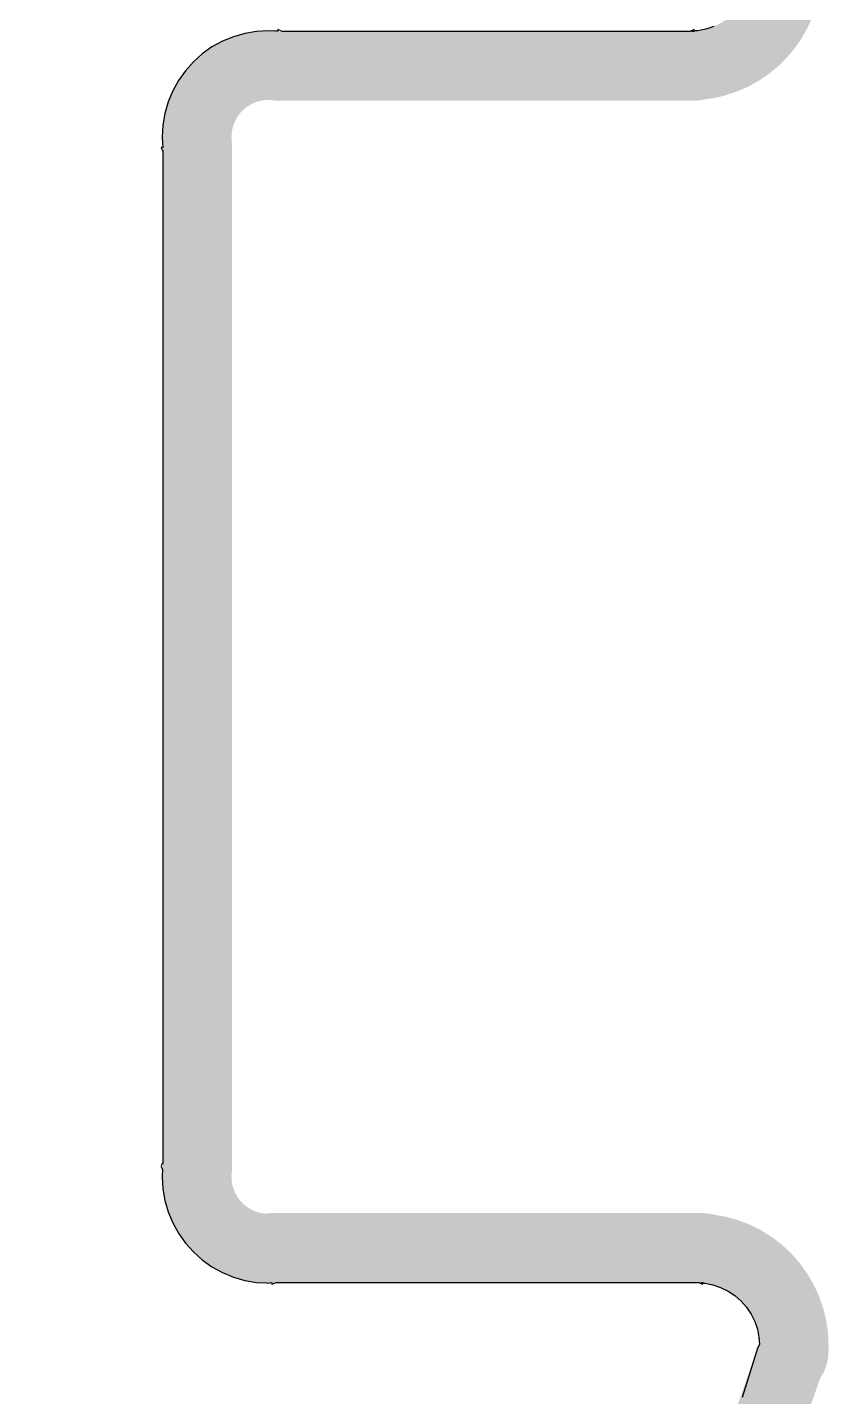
# Model space of a CAD drawing. Header units: millimetres. Extents: x 2.17 to 4.96, y 1.49 to 4.34.
# Drawn here: x 4.498 to 4.962, y 2.496 to 3.288 of the extents above; entities that cross this region are included whole.
import ezdxf

# ---------------------------------------------------------------- set-up
doc = ezdxf.new("R2010")
doc.units = ezdxf.units.MM
doc.header["$MEASUREMENT"] = 0
for name, color, linetype in [('InternalPlane1', 76, 'Continuous'), ('InternalPlane2', 16, 'Continuous'), ('Mechanical2', 216, 'Continuous')]:
    doc.layers.add(name, color=color, linetype=linetype)

msp = doc.modelspace()

# ---------------------------------------------------------------- linework, layer by layer
at = {"layer": 'InternalPlane1'}
for p, q in [((4.6176741, 3.2831247), (4.611297, 3.2804832)), ((4.6243068, 3.2850356), (4.6176741, 3.2831247)), ((4.6311118, 3.2861918), (4.6243068, 3.2850356)), ((4.6380034, 3.2865788), (4.6311118, 3.2861918)), ((4.641176, 3.2864007), (4.6380034, 3.2865788)), ((4.6414921, 3.2864318), (4.641176, 3.2864007)), ((4.6426463, 3.2863181), (4.6414921, 3.2864318)), ((4.6431772, 3.2862883), (4.6426463, 3.2863181)), ((4.6431754, 3.286266), (4.6431772, 3.2862883)), ((4.6434422, 3.2862397), (4.6431754, 3.286266)), ((4.6459532, 3.2861744), (4.6434422, 3.2872145)), ((4.6434422, 3.2872145), (4.6434422, 3.2862397)), ((4.8819971, 3.2861744), (4.6459532, 3.2861744)), ((4.8845082, 3.2872145), (4.8819971, 3.2861744)), ((4.8830536, 3.2862044), (4.8829547, 3.2861744)), ((4.8829547, 3.2861744), (4.8830536, 3.2862044)), ((4.8829547, 3.2861744), (4.8829547, 3.2861744)), ((4.8845082, 3.2863477), (4.8830536, 3.2862044)), ((4.8830536, 3.2862044), (4.8845082, 3.2863477)), ((4.8845082, 3.2863477), (4.8845082, 3.2872145)), ((4.8851764, 3.2864135), (4.8845082, 3.2863477)), ((4.8845082, 3.2863477), (4.8845082, 3.2863477)), ((4.8866562, 3.2865989), (4.8851685, 3.2865014)), ((4.8851685, 3.2865014), (4.8851764, 3.2864135)), ((4.8913342, 3.2875295), (4.8866562, 3.2865989)), ((4.8958507, 3.2890626), (4.8913342, 3.2875295)), ((4.6052558, 3.2771444), (4.5996264, 3.2731501)), ((4.611297, 3.2804832), (4.6052558, 3.2771444)), ((4.5944796, 3.2685506), (4.5898801, 3.2634038)), ((4.5996264, 3.2731501), (4.5944796, 3.2685506)), ((4.5898801, 3.2634038), (4.5858858, 3.2577744)), ((4.582547, 3.2517332), (4.5799055, 3.2453561)), ((4.5858858, 3.2577744), (4.582547, 3.2517332)), ((4.5799055, 3.2453561), (4.5779946, 3.2387234)), ((4.5779946, 3.2387234), (4.5768384, 3.2319184)), ((4.5768384, 3.2319184), (4.5764514, 3.2250268)), ((4.5767893, 3.21901), (4.5757838, 3.21901)), ((4.5757838, 3.21901), (4.5765431, 3.2171768)), ((4.5764514, 3.2250268), (4.5767893, 3.21901)), ((4.5765431, 3.2171768), (4.5768237, 3.2172168)), ((4.5768237, 3.2172168), (4.5767435, 2.6305575)), ((4.5764467, 2.6305942), (4.5757823, 2.62899)), ((4.5757823, 2.62899), (4.5765597, 2.6271133)), ((4.5767435, 2.6305575), (4.5764467, 2.6305942)), ((4.5766849, 2.6271316), (4.5764514, 2.6229732)), ((4.5765597, 2.6271133), (4.5766849, 2.6271316)), ((4.5764514, 2.6229732), (4.5768384, 2.6160816)), ((4.5768384, 2.6160816), (4.5779946, 2.6092766)), ((4.5779946, 2.6092766), (4.5799055, 2.6026439)), ((4.5799055, 2.6026439), (4.582547, 2.5962668)), ((4.582547, 2.5962668), (4.5858858, 2.5902256)), ((4.5858858, 2.5902256), (4.5898801, 2.5845962)), ((4.5898801, 2.5845962), (4.5944796, 2.5794494)), ((4.5944796, 2.5794494), (4.5996264, 2.5748499)), ((4.5996264, 2.5748499), (4.6052558, 2.5708556)), ((4.6052558, 2.5708556), (4.611297, 2.5675168)), ((4.611297, 2.5675168), (4.6176741, 2.5648753)), ((4.6176741, 2.5648753), (4.6243068, 2.5629644)), ((4.6243068, 2.5629644), (4.6311118, 2.5618082)), ((4.6311118, 2.5618082), (4.6370586, 2.5614742)), ((4.6370586, 2.5614742), (4.6375744, 2.5614234)), ((4.6375744, 2.5614234), (4.64, 2.5616623)), ((4.64, 2.5607855), (4.6425111, 2.5618256)), ((4.64, 2.5616623), (4.64, 2.5607855)), ((4.6425111, 2.5618256), (4.8869971, 2.5618256)), ((4.8869971, 2.5618256), (4.8895082, 2.5607855)), ((4.8895082, 2.5615483), (4.8884267, 2.5616548)), ((4.8884267, 2.5616548), (4.8895082, 2.5615483)), ((4.8895082, 2.5607855), (4.8895082, 2.5615483)), ((4.8895082, 2.5615483), (4.8895082, 2.5615483)), ((4.8895082, 2.5615483), (4.8900631, 2.5614936)), ((4.8900631, 2.5614936), (4.8900569, 2.5614403)), ((4.8900569, 2.5614403), (4.8906562, 2.5614011)), ((4.8906562, 2.5614011), (4.8953342, 2.5604705)), ((4.8953342, 2.5604705), (4.8998507, 2.5589374)), ((4.8998507, 2.5589374), (4.9041284, 2.5568278)), ((4.9041284, 2.5568278), (4.9080943, 2.554178)), ((4.9080943, 2.554178), (4.9116802, 2.5510331)), ((4.9116802, 2.5510331), (4.9148251, 2.5474472)), ((4.9148251, 2.5474472), (4.9174749, 2.5434814)), ((4.9174749, 2.5434814), (4.9195845, 2.5392036)), ((4.9195845, 2.5392036), (4.9211176, 2.5346871)), ((4.9211176, 2.5346871), (4.9220482, 2.5300091)), ((4.9220482, 2.5300091), (4.9223161, 2.5259213)), ((4.9205353, 2.5218419), (4.9123793, 2.4952403)), ((4.9205863, 2.5218267), (4.9205353, 2.5218419)), ((4.9211884, 2.5238115), (4.9205863, 2.5218267)), ((4.9223161, 2.5259213), (4.9211884, 2.5238115))]:
    msp.add_line(p, q, dxfattribs=at)
at = {"layer": 'InternalPlane1', "const_width": 0.04}
for points in [[(4.9397554, 2.5161208, -6.760444852355796), (4.9361778, 3.329708)], [(4.938382, 3.3227503, -0.3880886219550873), (4.8869743, 3.2664938)], [(4.5968456, 3.2200703, -0.4753391573657886), (4.6414921, 3.2663349)], [(4.6434422, 3.2660776, -0.06571994726664647), (4.6414921, 3.266335)], [(4.8869743, 3.2664938, -0.08378356058858802), (4.8845082, 3.2660776)], [(4.5968455, 3.2200703, -0.03540603354439106), (4.5969207, 3.21901)], [(4.6375744, 2.5815202, -0.4476604674782002), (4.5968623, 2.6280667)], [(4.5968402, 2.6300765, -0.03628624383642526), (4.5969192, 2.62899)], [(4.5969192, 2.62899, -0.03080429412484858), (4.5968623, 2.6280667)], [(4.6375744, 2.5815202, -0.08234723754542993), (4.64, 2.5819224)], [(4.8895082, 2.5819224, -0.0971584452584662), (4.8923474, 2.5813654)], [(4.8923474, 2.5813654, -0.3810760101378645), (4.942382, 2.5252497)], [(4.942382, 2.5252497, -0.01805462895818733), (4.9422348, 2.5211744)], [(4.9422348, 2.5211744, -0.1943325685389576), (4.9397555, 2.5161207)]]:
    msp.add_lwpolyline(points, format="xyb", dxfattribs=at)
for points in [[(4.6414921, 3.2663349), (4.6414921, 3.266335)], [(4.6434422, 3.2660776), (4.8845082, 3.2660776)], [(4.5968402, 2.6300765), (4.5969207, 3.219009)], [(4.5968455, 3.2200703), (4.5968456, 3.2200703)], [(4.5969207, 3.219009), (4.5969207, 3.21901)], [(4.64, 2.5819224), (4.8895082, 2.5819224)], [(4.9397554, 2.5161208), (4.9397555, 2.5161207)]]:
    msp.add_lwpolyline(points, dxfattribs=at)
at = {"layer": 'InternalPlane1', "const_width": 0.02}
for points in [[(4.6314921, 3.266335, 1), (4.6514921, 3.266335, 1)], [(4.6314921, 3.266335, 1), (4.6514921, 3.266335, 1)], [(4.6314921, 3.2663349, 1), (4.6514921, 3.2663349, 1)], [(4.6314921, 3.2663349, 1), (4.6514921, 3.2663349, 1)], [(4.6334422, 3.2660776, 1), (4.6534422, 3.2660776, 1)], [(4.6334422, 3.2660776, 1), (4.6534422, 3.2660776, 1)], [(4.8745082, 3.2660776, 1), (4.8945082, 3.2660776, 1)], [(4.8745082, 3.2660776, 1), (4.8945082, 3.2660776, 1)], [(4.8769743, 3.2664938, 1), (4.8969743, 3.2664938, 1)], [(4.8769743, 3.2664938, 1), (4.8969743, 3.2664938, 1)], [(4.5868455, 3.2200703, 1), (4.6068455, 3.2200703, 1)], [(4.5868455, 3.2200703, 1), (4.6068455, 3.2200703, 1)], [(4.5868456, 3.2200703, 1), (4.6068456, 3.2200703, 1)], [(4.5868456, 3.2200703, 1), (4.6068456, 3.2200703, 1)], [(4.5869207, 3.21901, 1), (4.6069207, 3.21901, 1)], [(4.5869207, 3.21901, 1), (4.6069207, 3.21901, 1)], [(4.5869207, 3.219009, 1), (4.6069207, 3.219009, 1)], [(4.5869207, 3.219009, 1), (4.6069207, 3.219009, 1)], [(4.5868402, 2.6300765, 1), (4.6068402, 2.6300765, 1)], [(4.5868402, 2.6300765, 1), (4.6068402, 2.6300765, 1)], [(4.5868623, 2.6280667, 1), (4.6068623, 2.6280667, 1)], [(4.5868623, 2.6280667, 1), (4.6068623, 2.6280667, 1)], [(4.5869192, 2.62899, 1), (4.6069192, 2.62899, 1)], [(4.5869192, 2.62899, 1), (4.6069192, 2.62899, 1)], [(4.6275744, 2.5815202, 1), (4.6475744, 2.5815202, 1)], [(4.6275744, 2.5815202, 1), (4.6475744, 2.5815202, 1)], [(4.63, 2.5819224, 1), (4.65, 2.5819224, 1)], [(4.63, 2.5819224, 1), (4.65, 2.5819224, 1)], [(4.8795082, 2.5819224, 1), (4.8995082, 2.5819224, 1)], [(4.8795082, 2.5819224, 1), (4.8995082, 2.5819224, 1)], [(4.8823474, 2.5813654, 1), (4.9023474, 2.5813654, 1)], [(4.8823474, 2.5813654, 1), (4.9023474, 2.5813654, 1)], [(4.932382, 2.5252497, 1), (4.952382, 2.5252497, 1)], [(4.932382, 2.5252497, 1), (4.952382, 2.5252497, 1)], [(4.9322348, 2.5211744, 1), (4.9522348, 2.5211744, 1)], [(4.9322348, 2.5211744, 1), (4.9522348, 2.5211744, 1)], [(4.9297554, 2.5161208, 1), (4.9497554, 2.5161208, 1)], [(4.9297554, 2.5161208, 1), (4.9497554, 2.5161208, 1)], [(4.9297555, 2.5161207, 1), (4.9497555, 2.5161207, 1)], [(4.9297555, 2.5161207, 1), (4.9497555, 2.5161207, 1)]]:
    msp.add_lwpolyline(points, format="xyb", close=True, dxfattribs=at)
at = {"layer": 'InternalPlane2'}
for p, q in [((4.6176741, 3.2831247), (4.611297, 3.2804832)), ((4.6243068, 3.2850356), (4.6176741, 3.2831247)), ((4.6311118, 3.2861918), (4.6243068, 3.2850356)), ((4.6380034, 3.2865788), (4.6311118, 3.2861918)), ((4.641176, 3.2864007), (4.6380034, 3.2865788)), ((4.6414921, 3.2864318), (4.641176, 3.2864007)), ((4.6426463, 3.2863181), (4.6414921, 3.2864318)), ((4.6431772, 3.2862883), (4.6426463, 3.2863181)), ((4.6431754, 3.286266), (4.6431772, 3.2862883)), ((4.6434422, 3.2862397), (4.6431754, 3.286266)), ((4.6459532, 3.2861744), (4.6434422, 3.2872145)), ((4.6434422, 3.2872145), (4.6434422, 3.2862397)), ((4.8819971, 3.2861744), (4.6459532, 3.2861744)), ((4.8845082, 3.2872145), (4.8819971, 3.2861744)), ((4.8830536, 3.2862044), (4.8829547, 3.2861744)), ((4.8829547, 3.2861744), (4.8830536, 3.2862044)), ((4.8829547, 3.2861744), (4.8829547, 3.2861744)), ((4.8845082, 3.2863477), (4.8830536, 3.2862044)), ((4.8830536, 3.2862044), (4.8845082, 3.2863477)), ((4.8845082, 3.2863477), (4.8845082, 3.2872145)), ((4.8851764, 3.2864135), (4.8845082, 3.2863477)), ((4.8845082, 3.2863477), (4.8845082, 3.2863477)), ((4.8866562, 3.2865989), (4.8851685, 3.2865014)), ((4.8851685, 3.2865014), (4.8851764, 3.2864135)), ((4.8913342, 3.2875295), (4.8866562, 3.2865989)), ((4.8958507, 3.2890626), (4.8913342, 3.2875295)), ((4.6052558, 3.2771444), (4.5996264, 3.2731501)), ((4.611297, 3.2804832), (4.6052558, 3.2771444)), ((4.5944796, 3.2685506), (4.5898801, 3.2634038)), ((4.5996264, 3.2731501), (4.5944796, 3.2685506)), ((4.5898801, 3.2634038), (4.5858858, 3.2577744)), ((4.582547, 3.2517332), (4.5799055, 3.2453561)), ((4.5858858, 3.2577744), (4.582547, 3.2517332)), ((4.5799055, 3.2453561), (4.5779946, 3.2387234)), ((4.5779946, 3.2387234), (4.5768384, 3.2319184)), ((4.5768384, 3.2319184), (4.5764514, 3.2250268)), ((4.5767893, 3.21901), (4.5757838, 3.21901)), ((4.5757838, 3.21901), (4.5765431, 3.2171768)), ((4.5764514, 3.2250268), (4.5767893, 3.21901)), ((4.5765431, 3.2171768), (4.5768237, 3.2172168)), ((4.5768237, 3.2172168), (4.5767435, 2.6305575)), ((4.5764467, 2.6305942), (4.5757823, 2.62899)), ((4.5757823, 2.62899), (4.5765597, 2.6271133)), ((4.5767435, 2.6305575), (4.5764467, 2.6305942)), ((4.5766849, 2.6271316), (4.5764514, 2.6229732)), ((4.5765597, 2.6271133), (4.5766849, 2.6271316)), ((4.5764514, 2.6229732), (4.5768384, 2.6160816)), ((4.5768384, 2.6160816), (4.5779946, 2.6092766)), ((4.5779946, 2.6092766), (4.5799055, 2.6026439)), ((4.5799055, 2.6026439), (4.582547, 2.5962668)), ((4.582547, 2.5962668), (4.5858858, 2.5902256)), ((4.5858858, 2.5902256), (4.5898801, 2.5845962)), ((4.5898801, 2.5845962), (4.5944796, 2.5794494)), ((4.5944796, 2.5794494), (4.5996264, 2.5748499)), ((4.5996264, 2.5748499), (4.6052558, 2.5708556)), ((4.6052558, 2.5708556), (4.611297, 2.5675168)), ((4.611297, 2.5675168), (4.6176741, 2.5648753)), ((4.6176741, 2.5648753), (4.6243068, 2.5629644)), ((4.6243068, 2.5629644), (4.6311118, 2.5618082)), ((4.6311118, 2.5618082), (4.6370586, 2.5614742)), ((4.6370586, 2.5614742), (4.6375744, 2.5614234)), ((4.6375744, 2.5614234), (4.64, 2.5616623)), ((4.64, 2.5607855), (4.6425111, 2.5618256)), ((4.64, 2.5616623), (4.64, 2.5607855)), ((4.6425111, 2.5618256), (4.8869971, 2.5618256)), ((4.8869971, 2.5618256), (4.8895082, 2.5607855)), ((4.8895082, 2.5615483), (4.8884267, 2.5616548)), ((4.8884267, 2.5616548), (4.8895082, 2.5615483)), ((4.8895082, 2.5607855), (4.8895082, 2.5615483)), ((4.8895082, 2.5615483), (4.8895082, 2.5615483)), ((4.8895082, 2.5615483), (4.8900631, 2.5614936)), ((4.8900631, 2.5614936), (4.8900569, 2.5614403)), ((4.8900569, 2.5614403), (4.8906562, 2.5614011)), ((4.8906562, 2.5614011), (4.8953342, 2.5604705)), ((4.8953342, 2.5604705), (4.8998507, 2.5589374)), ((4.8998507, 2.5589374), (4.9041284, 2.5568278)), ((4.9041284, 2.5568278), (4.9080943, 2.554178)), ((4.9080943, 2.554178), (4.9116802, 2.5510331)), ((4.9116802, 2.5510331), (4.9148251, 2.5474472)), ((4.9148251, 2.5474472), (4.9174749, 2.5434814)), ((4.9174749, 2.5434814), (4.9195845, 2.5392036)), ((4.9195845, 2.5392036), (4.9211176, 2.5346871)), ((4.9211176, 2.5346871), (4.9220482, 2.5300091)), ((4.9220482, 2.5300091), (4.9223161, 2.5259213)), ((4.9205353, 2.5218419), (4.9123793, 2.4952403)), ((4.9205863, 2.5218267), (4.9205353, 2.5218419)), ((4.9211884, 2.5238115), (4.9205863, 2.5218267)), ((4.9223161, 2.5259213), (4.9211884, 2.5238115))]:
    msp.add_line(p, q, dxfattribs=at)
at = {"layer": 'InternalPlane2', "const_width": 0.04}
for points in [[(4.9397554, 2.5161208, -6.760444852355796), (4.9361778, 3.329708)], [(4.938382, 3.3227503, -0.3880886219550873), (4.8869743, 3.2664938)], [(4.5968456, 3.2200703, -0.4753391573657886), (4.6414921, 3.2663349)], [(4.6434422, 3.2660776, -0.06571994726664647), (4.6414921, 3.266335)], [(4.8869743, 3.2664938, -0.08378356058858802), (4.8845082, 3.2660776)], [(4.5968455, 3.2200703, -0.03540603354439106), (4.5969207, 3.21901)], [(4.6375744, 2.5815202, -0.4476604674782002), (4.5968623, 2.6280667)], [(4.5968402, 2.6300765, -0.03628624383642526), (4.5969192, 2.62899)], [(4.5969192, 2.62899, -0.03080429412484858), (4.5968623, 2.6280667)], [(4.6375744, 2.5815202, -0.08234723754542993), (4.64, 2.5819224)], [(4.8895082, 2.5819224, -0.0971584452584662), (4.8923474, 2.5813654)], [(4.8923474, 2.5813654, -0.3810760101378645), (4.942382, 2.5252497)], [(4.942382, 2.5252497, -0.01805462895818733), (4.9422348, 2.5211744)], [(4.9422348, 2.5211744, -0.1943325685389576), (4.9397555, 2.5161207)]]:
    msp.add_lwpolyline(points, format="xyb", dxfattribs=at)
for points in [[(4.6414921, 3.2663349), (4.6414921, 3.266335)], [(4.6434422, 3.2660776), (4.8845082, 3.2660776)], [(4.5968402, 2.6300765), (4.5969207, 3.219009)], [(4.5968455, 3.2200703), (4.5968456, 3.2200703)], [(4.5969207, 3.219009), (4.5969207, 3.21901)], [(4.64, 2.5819224), (4.8895082, 2.5819224)], [(4.9397554, 2.5161208), (4.9397555, 2.5161207)]]:
    msp.add_lwpolyline(points, dxfattribs=at)
at = {"layer": 'InternalPlane2', "const_width": 0.02}
for points in [[(4.6314921, 3.266335, 1), (4.6514921, 3.266335, 1)], [(4.6314921, 3.266335, 1), (4.6514921, 3.266335, 1)], [(4.6314921, 3.2663349, 1), (4.6514921, 3.2663349, 1)], [(4.6314921, 3.2663349, 1), (4.6514921, 3.2663349, 1)], [(4.6334422, 3.2660776, 1), (4.6534422, 3.2660776, 1)], [(4.6334422, 3.2660776, 1), (4.6534422, 3.2660776, 1)], [(4.8745082, 3.2660776, 1), (4.8945082, 3.2660776, 1)], [(4.8745082, 3.2660776, 1), (4.8945082, 3.2660776, 1)], [(4.8769743, 3.2664938, 1), (4.8969743, 3.2664938, 1)], [(4.8769743, 3.2664938, 1), (4.8969743, 3.2664938, 1)], [(4.5868455, 3.2200703, 1), (4.6068455, 3.2200703, 1)], [(4.5868455, 3.2200703, 1), (4.6068455, 3.2200703, 1)], [(4.5868456, 3.2200703, 1), (4.6068456, 3.2200703, 1)], [(4.5868456, 3.2200703, 1), (4.6068456, 3.2200703, 1)], [(4.5869207, 3.21901, 1), (4.6069207, 3.21901, 1)], [(4.5869207, 3.21901, 1), (4.6069207, 3.21901, 1)], [(4.5869207, 3.219009, 1), (4.6069207, 3.219009, 1)], [(4.5869207, 3.219009, 1), (4.6069207, 3.219009, 1)], [(4.5868402, 2.6300765, 1), (4.6068402, 2.6300765, 1)], [(4.5868402, 2.6300765, 1), (4.6068402, 2.6300765, 1)], [(4.5868623, 2.6280667, 1), (4.6068623, 2.6280667, 1)], [(4.5868623, 2.6280667, 1), (4.6068623, 2.6280667, 1)], [(4.5869192, 2.62899, 1), (4.6069192, 2.62899, 1)], [(4.5869192, 2.62899, 1), (4.6069192, 2.62899, 1)], [(4.6275744, 2.5815202, 1), (4.6475744, 2.5815202, 1)], [(4.6275744, 2.5815202, 1), (4.6475744, 2.5815202, 1)], [(4.63, 2.5819224, 1), (4.65, 2.5819224, 1)], [(4.63, 2.5819224, 1), (4.65, 2.5819224, 1)], [(4.8795082, 2.5819224, 1), (4.8995082, 2.5819224, 1)], [(4.8795082, 2.5819224, 1), (4.8995082, 2.5819224, 1)], [(4.8823474, 2.5813654, 1), (4.9023474, 2.5813654, 1)], [(4.8823474, 2.5813654, 1), (4.9023474, 2.5813654, 1)], [(4.932382, 2.5252497, 1), (4.952382, 2.5252497, 1)], [(4.932382, 2.5252497, 1), (4.952382, 2.5252497, 1)], [(4.9322348, 2.5211744, 1), (4.9522348, 2.5211744, 1)], [(4.9322348, 2.5211744, 1), (4.9522348, 2.5211744, 1)], [(4.9297554, 2.5161208, 1), (4.9497554, 2.5161208, 1)], [(4.9297554, 2.5161208, 1), (4.9497554, 2.5161208, 1)], [(4.9297555, 2.5161207, 1), (4.9497555, 2.5161207, 1)], [(4.9297555, 2.5161207, 1), (4.9497555, 2.5161207, 1)]]:
    msp.add_lwpolyline(points, format="xyb", close=True, dxfattribs=at)
at = {"layer": 'Mechanical2', "const_width": 0.015}
for points in [[(4.9335997, 2.521799, -6.81891262024365), (4.9299463, 3.3243892)], [(4.9308385, 3.3244196, -0.4026275627519575), (4.8855082, 3.2739134)], [(4.5894042, 3.21901, -0.484680279011428), (4.6434422, 3.273694)], [(4.6400149, 2.5740443, -0.463186465727717), (4.5894042, 2.62899)], [(4.8895082, 2.5740866, -0.4137440851002727), (4.9347394, 2.5217166)]]:
    msp.add_lwpolyline(points, format="xyb", dxfattribs=at)
at = {"layer": 'Mechanical2', "const_width": 0.0075}
for points in [[(4.6396922, 3.273694, 1), (4.6471922, 3.273694, 1)], [(4.6396922, 3.2735926, 1), (4.6471922, 3.2735926, 1)], [(4.8807582, 3.2735926, 1), (4.8882582, 3.2735926, 1)], [(4.8817582, 3.2739134, 1), (4.8892582, 3.2739134, 1)], [(4.5856542, 3.21901, 1), (4.5931542, 3.21901, 1)], [(4.5856557, 3.21901, 1), (4.5931557, 3.21901, 1)], [(4.5855751, 2.62899, 1), (4.5930751, 2.62899, 1)], [(4.5856542, 2.62899, 1), (4.5931542, 2.62899, 1)], [(4.63625, 2.5744074, 1), (4.64375, 2.5744074, 1)], [(4.6362649, 2.5740443, 1), (4.6437649, 2.5740443, 1)], [(4.8857582, 2.5744074, 1), (4.8932582, 2.5744074, 1)], [(4.8857582, 2.5740866, 1), (4.8932582, 2.5740866, 1)], [(4.9298497, 2.521799, 1), (4.9373497, 2.521799, 1)], [(4.9309894, 2.5217166, 1), (4.9384894, 2.5217166, 1)]]:
    msp.add_lwpolyline(points, format="xyb", close=True, dxfattribs=at)
at = {"layer": 'Mechanical2', "const_width": 0.015}
for points in [[(4.6434422, 3.2735926), (4.8845082, 3.2735926)], [(4.5893251, 2.62899), (4.5894057, 3.21901)], [(4.64, 2.5744074), (4.8895082, 2.5744074)]]:
    msp.add_lwpolyline(points, dxfattribs=at)

doc.saveas('drawing.dxf')
